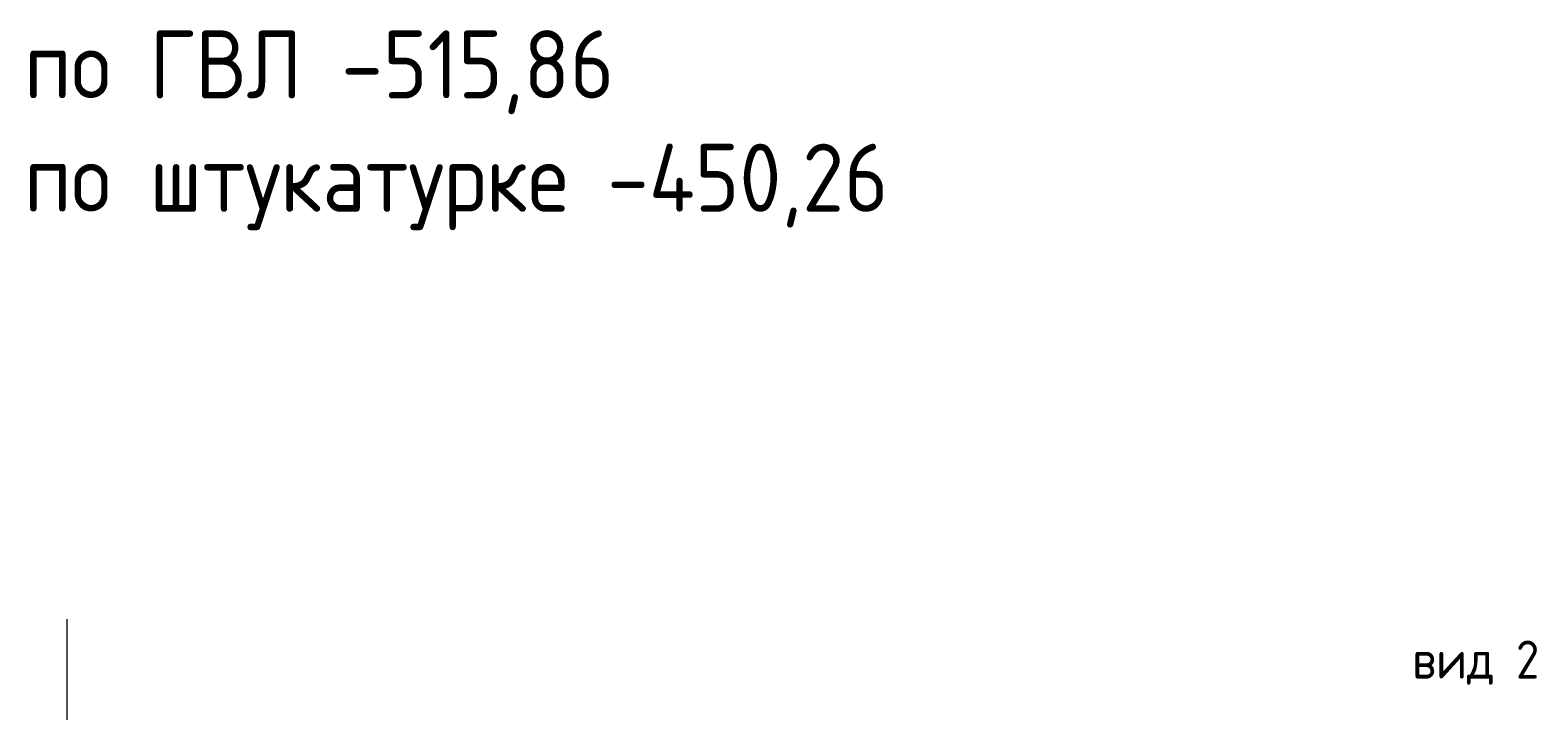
# Model space of a CAD drawing. Header units: millimetres. Extents: x 209 to 1046824, y -248937 to 510758.
# Drawn here: x 86820 to 100111, y 9889 to 15894 of the extents above; entities that cross this region are included whole.
import ezdxf

# ---------------------------------------------------------------- set-up
doc = ezdxf.new("R2010")
doc.units = ezdxf.units.MM
doc.linetypes.add('50_200_ШТРИХ_1Т_ш5_п1_п1_', pattern=[1400, 1000, -200, 0, -200])
doc.layers.add('Оси-3', color=7, linetype='50_200_ШТРИХ_1Т_ш5_п1_п1_', lineweight=9, true_color=0xaaaaaa)
doc.layers.add('Основные линии', color=7, linetype='Continuous', lineweight=30)
doc.styles.add('СПДС', font='isocpeur.ttf', dxfattribs={"width": 0.9})

msp = doc.modelspace()

# ---------------------------------------------------------------- linework, layer by layer
at = {"layer": 'Оси-3'}
msp.add_line((87142.8, 10698.4), (87142.8, -1516.5), dxfattribs=at)

# ---------------------------------------------------------------- texts
at = {"layer": 'Основные линии', "color": 0, "insert": (86767.1, 15892.5), "char_height": 600, "attachment_point": 1, "style": 'СПДС'}
msp.add_mtext_dynamic_manual_height_columns('по ГВЛ -515,86 ^Jпо штукатурке -450,26', width=24721.459, gutter_width=12.5, heights=[0], dxfattribs=at)
at = {"layer": 'Основные линии', "insert": (99010.7, 10509.2), "char_height": 335.67, "attachment_point": 1, "style": 'СПДС'}
msp.add_mtext_dynamic_manual_height_columns('вид 2', width=59136.488, gutter_width=1678.4, heights=[0], dxfattribs=at)

doc.saveas('drawing.dxf')
